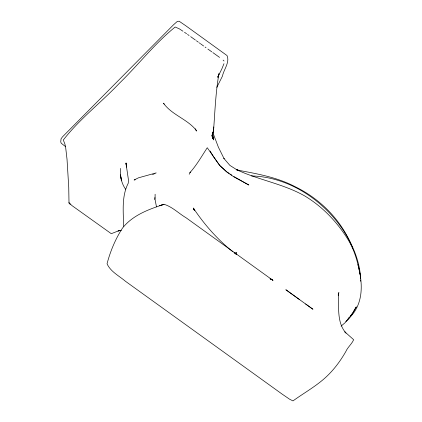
<?xml version="1.0" encoding="UTF-8"?>
<svg xmlns="http://www.w3.org/2000/svg" width="422" height="422" viewBox="0 0 422 422"><rect width="100%" height="100%" fill="white"/><g stroke="black" fill="none" stroke-linecap="round" stroke-linejoin="round"><path stroke-width="0.63" d="M155.117 194.236L155.069 199.516L156.478 206.88M120.397 168.41C119.985 175.668 121.267 183.259 125.624 189.246M212.989 131.965L212.546 138.87L212.472 135.615M154.747 199.495L154.885 197.522M338.244 295.236L338.866 292.546L338.291 295.062M212.588 133.484L211.812 136.153L213.368 131.785L213.754 127.075L213.368 131.785L213.69 128.773L213.569 130.372C214.967 111.477 215.647 92.407 218.934 73.739L217.889 77.3M217.879 77.342L218.881 74.024L218.327 75.195M223.976 63.675L221.803 69.008L217.894 76.783M189.198 174.281L190.401 172.028L189.9 172.682C196.699 165.081 201.716 156.198 207.26 147.732L219.82 165.609L226.725 172.007L234.168 177.05L248.832 185.01L233.883 176.544M216.818 87.343L222.436 76.155C223.639 69.688 230.085 62.303 227.031 55.556L185.654 25.668L179.16 21.227L177.361 21.369L173.526 24.792L62.467 136.892L61.053 138.859L60.726 141.897L61.253 143.248L65.589 146.656M348.103 318.716L348.894 317.771M350.471 315.888L352.444 313.53L345.085 322.714L341.097 326.122M345.876 321.506L348.345 319.438L353.499 313.156C363.796 299.008 362.234 280.503 357.903 264.552M152.622 174.597L156.219 172.883L138.511 177.81L134.08 180.015L135.23 179.798M235.898 253.005L235.239 253.369L236.784 252.789L235.181 253.116L234.126 252.767M121.314 230.354L117.981 230.992L119.621 230.423L111.292 233.688L72.067 205.672L69.002 202.876L68.739 187.273L67.024 159.279L65.663 147.473L64.893 144.034L63.311 139.988C79.594 119.015 101.011 102.625 119.257 83.387C138.242 64.93 154.542 43.714 175.172 27.008L179.313 28.844L182.974 31.223M251.465 175.927C289.756 176.929 325.23 201.278 345.175 233.245C352.966 245.873 358.837 259.894 360.325 274.769L360.536 278.62M236.552 169.702L239.227 170.583L236.974 169.871L229.885 165.387L223.871 158.398L224.156 158.82L218.374 147.157L212.894 132.766M236.879 169.992C256.798 173.732 277.043 177.182 295.2 186.73C320.098 198.878 340.913 219.72 351.547 245.435M239.042 170.435L236.974 169.871C258.95 180.083 283.489 183.902 304.684 195.924C321.844 206.189 336.107 220.896 346.842 237.697C354.111 248.774 357.803 261.577 360.024 274.522M270.18 278.958L272.364 279.839L270.038 278.594M235.434 253.78L236.594 254.397L234.189 252.789M270.539 278.9L273.055 280.43L186.091 217.784C178.706 213.448 172.202 206.648 163.878 204.264L159.674 205.672L163.984 204.369C148.802 209.259 132.587 215.22 122.417 228.202C115.417 239.074 110.29 251.301 107.051 263.761C110.48 271.626 119.115 275.867 125.376 281.216L282.212 394.164L289.656 399.249L292.984 400.9C304.953 392.233 318.394 385.022 328.875 374.303C335.516 367.578 341.071 359.839 345.766 351.653C347.665 347.19 351.79 344.078 353.668 339.71L344.832 331.861L346.029 333.158M227.105 171.997L229.188 173.395M230.233 174.096L231.794 175.146M184.514 32.283L186.55 33.718M187.568 34.435L189.093 35.511M212.825 52.571L219.577 57.397M207.872 49.052L211.775 51.832M305.618 303.993L312.939 309.247L285.858 289.74L299.372 299.493M205.081 47.042L206.01 47.712M190.66 36.63L195.407 40.058M200.788 43.941L203.657 46.014M196.42 40.786L198.361 42.189M199.332 42.891L200.302 43.593M232.802 251.734C217.483 239.506 204.364 224.551 193.487 208.283L194.189 210.019M226.582 171.648L219.588 165.26L213.479 156.657L210.119 151.05M223.101 60.093L224.035 60.99M345.586 332.615C336.709 322.07 339.103 307.068 338.259 294.25M164.242 104.144L163.483 103.174C171.485 114.62 186.756 118.909 195.702 129.649L195.233 128.932L196.51 131.084L195.56 129.143M352.069 246.617L352.739 248.474M194.426 210.599L193.571 207.977L193.614 209.191M212.461 134.185L213.69 139.898L212.53 133.637M126.378 165.751L125.956 163.034L128.462 180.015L128.246 183.206C121.404 196.51 123.43 211.891 123.604 226.308M360.588 279.923L360.646 281.231M213.669 129.754L213.073 132.645L213.669 129.754M356.221 306.947L351.621 314.96L356.221 306.947M70.089 204.09L69.002 202.876L70.089 204.09M121.499 180.632L120.476 174.993L121.499 180.632M126.394 166.985L126.194 163.161L126.394 166.985"/></g></svg>
